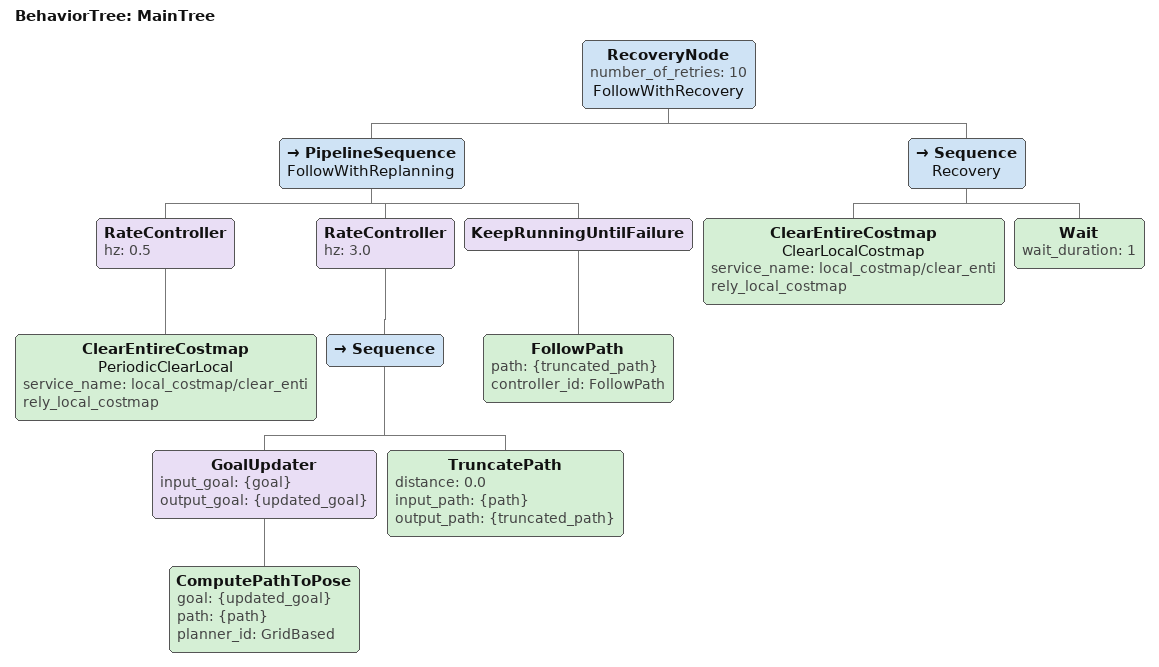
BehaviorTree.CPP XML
<root main_tree_to_execute="MainTree">
  <BehaviorTree ID="MainTree">
    <RecoveryNode number_of_retries="10" name="FollowWithRecovery">
      <PipelineSequence name="FollowWithReplanning">
        <RateController hz="0.5">
          <ClearEntireCostmap name="PeriodicClearLocal"
            service_name="local_costmap/clear_entirely_local_costmap" />
        </RateController>
        <RateController hz="3.0">
          <Sequence>
            <GoalUpdater input_goal="{goal}" output_goal="{updated_goal}">
              <ComputePathToPose goal="{updated_goal}" path="{path}" planner_id="GridBased" />
            </GoalUpdater>
            <TruncatePath distance="0.0" input_path="{path}" output_path="{truncated_path}" />
          </Sequence>
        </RateController>
        <KeepRunningUntilFailure>
          <FollowPath path="{truncated_path}" controller_id="FollowPath" />
        </KeepRunningUntilFailure>
      </PipelineSequence>
      <Sequence name="Recovery">
        <ClearEntireCostmap name="ClearLocalCostmap"
          service_name="local_costmap/clear_entirely_local_costmap" />
        <Wait wait_duration="1" />
      </Sequence>
    </RecoveryNode>
  </BehaviorTree>
</root>
